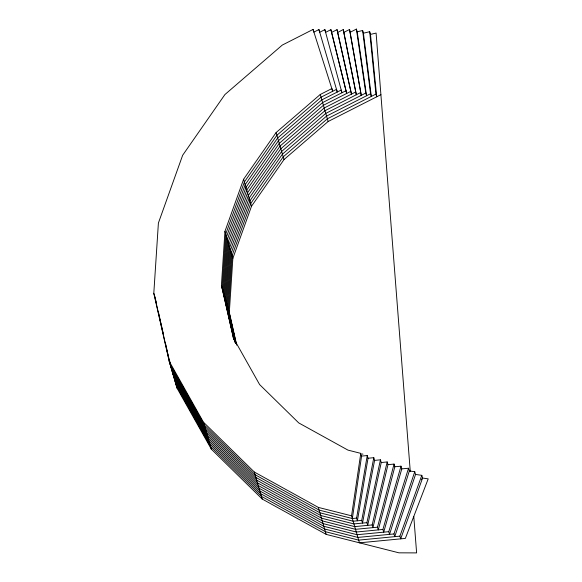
<?xml version="1.0" encoding="UTF-8"?>
<svg xmlns="http://www.w3.org/2000/svg" width="582" height="582" viewBox="0 0 582 582"><rect width="100%" height="100%" fill="white"/><g stroke="black" fill="none" stroke-linecap="round" stroke-linejoin="round"><path stroke-width="0.87" d="M413.78 516.452L416.617 552.9L398.954 552.835L326.211 534.392L262.227 499.043L211.353 449.18L177.066 388.209L169.166 361.204L153.801 293.284L158.399 223.044L182.653 155.263L224.907 94.56L282.277 45.083L313.051 29.435L332.693 91.265L331.9 88.566L320.245 94.495L276.108 132.558L243.611 179.249L224.95 231.381L221.415 285.42L233.651 339.088M236.721 345.184L229.308 312.425L232.851 258.386L251.504 206.246L284.009 159.555L328.139 121.5L380.904 94.662M421.455 479.437L422.59 478.04L428.199 478.862L405.356 538.408L359.458 542.824L351.557 515.819L360.782 453.363L347.963 450.112L298.741 422.918L259.608 384.564L233.237 337.662M154.586 295.983L169.959 363.91L204.246 424.875L255.12 474.737L319.103 510.094L352.35 518.518L361.575 456.062L360.782 453.363M367.242 455.546L368.035 458.245L357.392 520.81L356.606 518.111L367.242 455.546L361.567 456.092M373.797 457.692L374.59 460.391L362.506 523.094L361.72 520.395L373.797 457.692L368.035 458.245M380.446 459.831L381.239 462.53L367.693 525.371L366.9 522.672L380.446 459.831L374.59 460.391M387.197 461.955L387.983 464.654L372.953 527.641L372.16 524.942L387.197 461.955L381.239 462.53M394.043 464.072L394.829 466.771L378.285 529.911L377.492 527.205L394.043 464.072L387.983 464.654M400.991 466.182L401.784 468.881L383.691 532.166L382.905 529.46L400.991 466.182L394.829 466.771M408.535 468.234L409.328 470.933L389.547 534.378L388.761 531.679L408.535 468.234L401.784 468.881M414.755 471.726L415.548 474.425L394.749 536.655L393.963 533.949L414.755 471.726L409.328 470.933M421.804 475.341L422.59 478.04L400.685 538.859L399.899 536.16L421.804 475.341L415.548 474.425M233.826 339.481L222.2 288.119L225.743 234.088L244.396 181.948L276.901 135.257L321.038 97.194L336.505 89.33L337.291 92.029L318.921 29.551L313.844 32.134L313.051 29.435M330.911 29.653L346.683 93.455L330.911 29.653L325.665 32.323L324.872 29.624L319.714 32.25L318.921 29.551M331.704 32.352L337.036 29.638L351.47 94.124L337.036 29.638M337.829 32.345L343.249 29.58L356.33 94.75L343.249 29.58M344.042 32.279L349.556 29.478L361.255 95.346L349.556 29.478M350.349 32.177L356.395 29.1L357.188 31.799L366.58 95.739L365.794 93.04L356.395 29.1M345.89 90.756L322.617 102.592L278.48 140.655L245.975 187.346L227.322 239.486L223.786 293.517L234.4 340.455M350.684 91.418L323.403 105.298L279.273 143.354L246.768 190.045L228.108 242.185L224.572 296.216L234.99 342.267M355.537 92.051L324.196 107.997L280.058 146.06L247.554 192.744L228.901 244.884L225.365 298.922L235.179 342.311M360.469 92.647L324.982 110.696L280.851 148.759L248.347 195.45L229.686 247.59L226.151 301.622L235.572 343.242M365.794 93.04L325.775 113.395L281.637 151.458L249.132 198.149L230.479 250.289L226.944 304.321L235.761 343.285M357.188 31.799L362.63 30.504L370.538 93.731L326.56 116.094L282.43 154.157L249.925 200.848L231.272 252.988L227.729 307.02L235.943 343.329M370.538 93.731L371.323 96.43L363.415 33.203L369.686 31.704L375.928 94.088L327.353 118.801L283.216 156.856L250.711 203.547L232.058 255.687L228.522 309.719L236.132 343.373M375.928 94.088L376.721 96.787L370.479 34.411L376.103 33.065L410.266 471.384M352.35 518.518L356.606 518.111M361.72 520.395L353.143 521.217L319.896 512.793L255.905 477.436L205.039 427.574L170.744 366.609L167.754 353.376M366.9 522.672L353.929 523.924L320.682 515.492L256.698 480.135L205.824 430.273L171.537 369.308L170.541 364.899M372.16 524.942L354.722 526.623L321.475 518.191L257.484 482.834L206.617 432.979L172.323 372.007L171.13 366.718M377.492 527.205L355.507 529.322L322.261 520.897L258.277 485.541L207.403 435.678L173.116 374.706L171.719 368.537M382.905 529.46L356.3 532.021L323.054 523.596L259.063 488.24L208.196 438.377L173.909 377.405L172.905 372.997M388.761 531.679L357.086 534.72L323.839 526.295L259.856 490.939L208.982 441.076L174.695 380.111L173.494 374.815M393.963 533.949L357.879 537.426L324.632 528.994L260.641 493.638L209.775 443.775L175.488 382.811L174.091 376.634M399.899 536.16L358.665 540.125L325.425 531.693L261.434 496.337L210.56 446.481L176.273 385.51L174.68 378.453M362.215 453.989L362.964 454.178M169.166 361.204L203.453 422.176L254.327 472.038L318.318 507.395L351.557 515.819M369.686 31.704L370.479 34.411M362.63 30.504L363.415 33.203M320.245 94.495L328.139 121.5M276.108 132.558L284.009 159.555M243.611 179.249L251.504 206.246M318.318 507.395L326.211 534.392M224.95 231.381L232.851 258.386M221.415 285.42L229.308 312.425M254.327 472.038L262.227 499.043M203.453 422.176L211.353 449.18M153.801 293.284L155.045 297.548M324.872 29.624L341.954 92.756L341.161 90.057L321.824 99.893L277.687 137.956L245.189 184.647L226.529 236.787L222.993 290.818L234.015 339.524M175.866 382.92L177.066 388.209M169.544 360.484L170.14 363.132M155.379 298.69L156.18 302.218M158.369 311.916L159.17 315.444M159.57 317.212L160.37 320.74M160.77 322.501L163.164 333.086M165.361 342.791L166.154 346.319M166.554 348.087L167.354 351.615"/></g></svg>
